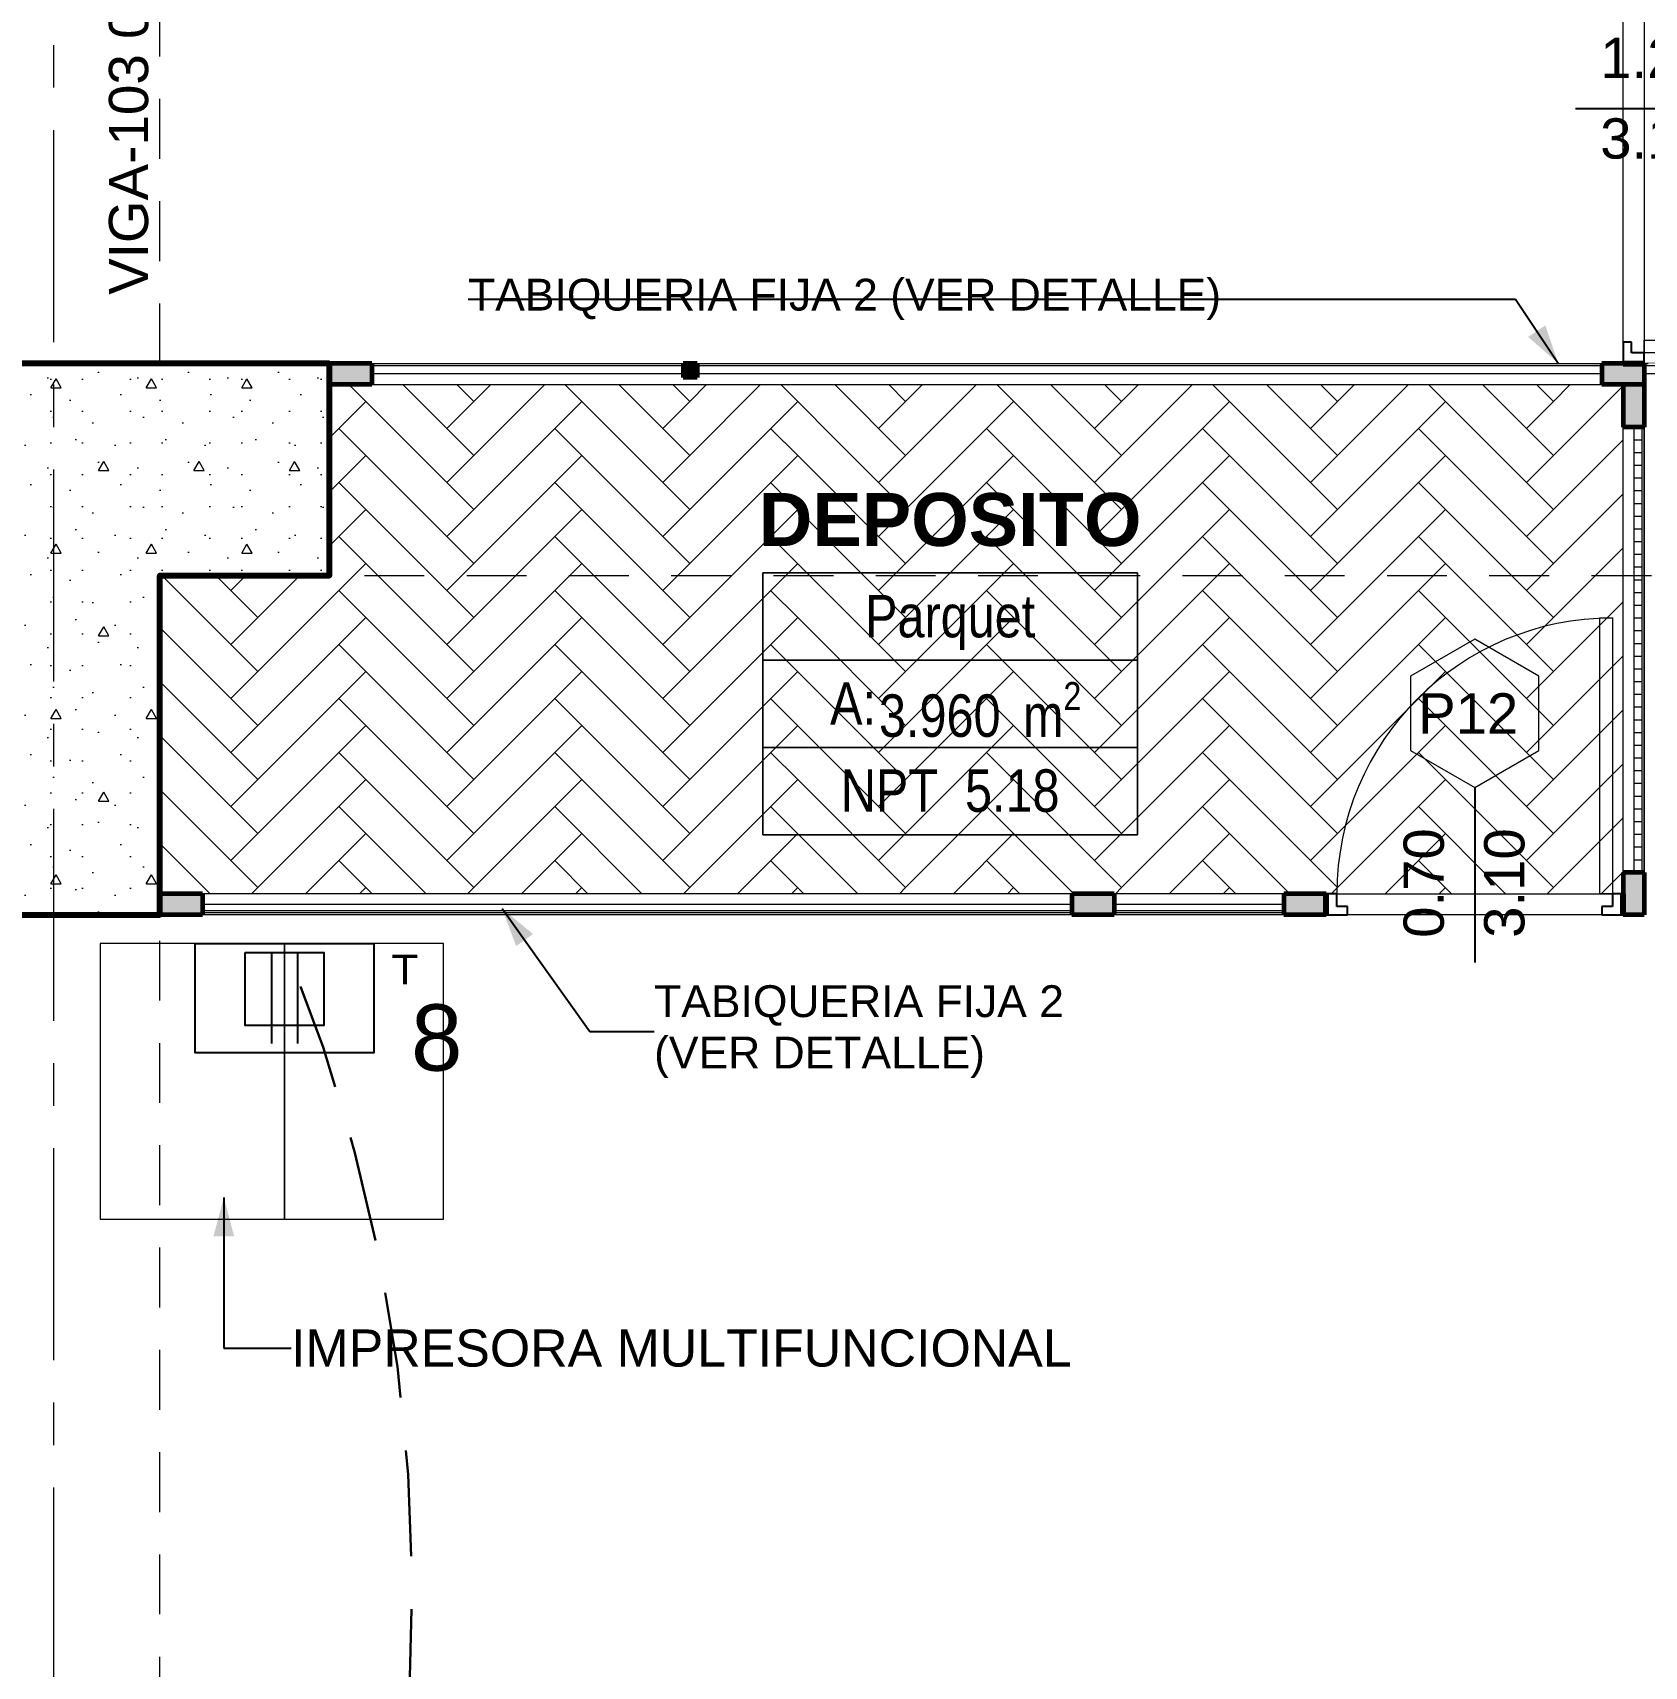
# Model space of a CAD drawing. Header units: inches. Extents: x -19 to 5698, y -728 to 92.
# Drawn here: x 108.77 to 112.57, y 14.328 to 18.18 of the extents above; entities that cross this region are included whole.
import ezdxf

# ---------------------------------------------------------------- set-up
doc = ezdxf.new("R2010")
doc.units = ezdxf.units.IN
doc.header["$MEASUREMENT"] = 0
doc.set_wipeout_variables(frame=1)
doc.header["$PDMODE"] = 1
for name, pattern in [('HIDDEN', [0.375, 0.25, -0.125]), ('Hidden Line', [0.195611, 0.141111, -0.0545]), ('Punto & Raya', [0.65, 0.5, -0.075, 0, -0.075]), ('Wipeout_Contour', [1, 0, -1])]:
    doc.linetypes.add(name, pattern=pattern)
doc.layers.get('0').update_dxf_attribs({"color": 61})
for name, color, linetype, lineweight in [('00 conduct tomacorr', 120, 'HIDDEN', 30), ('00 IE LUZ EMERGENCIA', 253, 'Continuous', 0), ('T.S.', 61, 'Continuous', 25)]:
    doc.layers.add(name, color=color, linetype=linetype, lineweight=lineweight)
for name, color, linetype in [('02 _ ARQ _ ALB _ Ejes Generales', 251, 'Continuous'), ('02 _ ARQ _ ALB _ Mobiliario', 7, 'Continuous'), ('02 _ ARQ _ ALB _ Muros Interiores', 7, 'Continuous'), ('02 _ ARQ _ ZON _ Espacio.3D', 7, 'Continuous'), ('08 _ STR _ EXT _ 06 Columnas', 7, 'Continuous'), ('08 _ STR _ EXT _ 09 Vigas', 251, 'Continuous'), ('Acabado - Muros', 7, 'Continuous'), ('Notas - Etiquetas', 7, 'Continuous')]:
    doc.layers.add(name, color=color, linetype=linetype)
doc.styles.add('Annotative', font='arial.ttf')
doc.styles.add('Estilo_Generado_4', font='swisse.ttf')
doc.styles.add('Estilo_Generado_8', font='arialbd.ttf')
doc.styles.add('Estilo_Generado_9', font='ARIALN.TTF')
doc.dimstyles.new('Estilo_Generado__8', dxfattribs={"dimtxt": 0.18, "dimasz": 0.0912, "dimexe": 0.18, "dimexo": 0.0625, "dimgap": 0, "dimtad": 0, "dimtih": 1, "dimtoh": 1, "dimdec": 4, "dimzin": 0, "dimdsep": 46, "dimcen": 0.09, "dimadec": 0, "dimazin": 0, "dimtfac": 1, "dimtdec": 4, "dimtmove": 0, "dimatfit": 3, "dimldrblk": 'ARROWHEAD_5', "dimfxl": 1, "dimtolj": 1, "dimtzin": 0, "dimarcsym": 0})
pattern_1 = [(0, (92.500015, 6e-09), (0, 0.03), [])]

# ---------------------------------------------------------------- blocks, each defined once
blk = doc.blocks.new('*X19', base_point=(804.059, 0))
at = {"layer": '02 _ ARQ _ ZON _ Espacio.3D', "color": 9, "linetype": 'Continuous', "lineweight": 5}
for p, q in [((821.2417, 17.1828), (821.0745, 17.35)), ((821.369, 17.1828), (821.2018, 17.35)), ((821.369, 17.3101), (821.3291, 17.35)), ((821.4089, 17.35), (821.369, 17.3101)), ((821.5362, 17.35), (821.369, 17.1828)), ((821.7508, 17.1828), (821.5836, 17.35)), ((821.8781, 17.1828), (821.7109, 17.35)), ((821.8781, 17.3101), (821.8382, 17.35)), ((821.9181, 17.35), (821.8781, 17.3101)), ((822.0453, 17.35), (821.8781, 17.1828)), ((822.26, 17.1828), (822.0927, 17.35)), ((822.3872, 17.1828), (822.22, 17.35)), ((822.3872, 17.3101), (822.3473, 17.35)), ((822.4272, 17.35), (822.3872, 17.3101)), ((822.5545, 17.35), (822.3872, 17.1828)), ((822.7691, 17.1828), (822.6019, 17.35)), ((822.8964, 17.1828), (822.7291, 17.35)), ((822.8964, 17.3101), (822.8564, 17.35)), ((822.9363, 17.35), (822.8964, 17.3101)), ((823.0636, 17.35), (822.8964, 17.1828)), ((823.2782, 17.1828), (823.111, 17.35)), ((823.4055, 17.1828), (823.2382, 17.35)), ((823.4055, 17.3101), (823.3655, 17.35)), ((823.4454, 17.35), (823.4055, 17.3101)), ((823.5727, 17.35), (823.4055, 17.1828)), ((823.7873, 17.1828), (823.6201, 17.35)), ((823.9146, 17.1828), (823.7474, 17.35)), ((823.9146, 17.3101), (823.8746, 17.35)), ((823.9545, 17.35), (823.9146, 17.3101)), ((824.079, 17.3472), (823.9146, 17.1828)), ((821.1144, 17.3101), (821.029, 17.2246)), ((821.369, 17.3101), (821.3054, 17.2464)), ((821.6236, 17.3101), (821.4963, 17.1828)), ((821.8781, 17.3101), (821.8145, 17.2464)), ((822.1327, 17.3101), (822.0054, 17.1828)), ((822.3872, 17.3101), (822.3236, 17.2464)), ((822.6418, 17.3101), (822.5145, 17.1828)), ((822.8964, 17.3101), (822.8327, 17.2464)), ((823.1509, 17.3101), (823.0236, 17.1828)), ((823.4055, 17.3101), (823.3418, 17.2464)), ((823.66, 17.3101), (823.5328, 17.1828)), ((823.9146, 17.3101), (823.8509, 17.2464)), ((821.0508, 17.2464), (821.1144, 17.1828)), ((821.5599, 17.2464), (821.6236, 17.1828)), ((822.069, 17.2464), (822.1327, 17.1828)), ((822.5782, 17.2464), (822.6418, 17.1828)), ((823.0873, 17.2464), (823.1509, 17.1828)), ((823.5964, 17.2464), (823.66, 17.1828)), ((824.079, 17.2199), (824.0419, 17.1828)), ((821.1144, 17.1828), (821.029, 17.0973)), ((821.369, 16.9282), (821.1144, 17.1828)), ((821.369, 17.0555), (821.2417, 17.1828)), ((821.369, 17.1828), (821.3054, 17.1191)), ((821.4963, 17.1828), (821.369, 17.0555)), ((821.6236, 17.1828), (821.369, 16.9282)), ((821.8781, 16.9282), (821.6236, 17.1828)), ((821.8781, 17.0555), (821.7508, 17.1828)), ((821.8781, 17.1828), (821.8145, 17.1191)), ((822.0054, 17.1828), (821.8781, 17.0555)), ((822.1327, 17.1828), (821.8781, 16.9282)), ((822.3872, 16.9282), (822.1327, 17.1828)), ((822.3872, 17.0555), (822.26, 17.1828)), ((822.3872, 17.1828), (822.3236, 17.1191)), ((822.5145, 17.1828), (822.3872, 17.0555)), ((822.6418, 17.1828), (822.3872, 16.9282)), ((822.8964, 16.9282), (822.6418, 17.1828)), ((822.8964, 17.0555), (822.7691, 17.1828)), ((822.8964, 17.1828), (822.8327, 17.1191)), ((823.0236, 17.1828), (822.8964, 17.0555)), ((823.1509, 17.1828), (822.8964, 16.9282)), ((823.4055, 16.9282), (823.1509, 17.1828)), ((823.4055, 17.0555), (823.2782, 17.1828)), ((823.4055, 17.1828), (823.3418, 17.1191)), ((823.5328, 17.1828), (823.4055, 17.0555)), ((823.66, 17.1828), (823.4055, 16.9282)), ((823.9146, 16.9282), (823.66, 17.1828)), ((823.9146, 17.0555), (823.7873, 17.1828)), ((823.9146, 17.1828), (823.8509, 17.1191)), ((824.0419, 17.1828), (823.9146, 17.0555)), ((821.369, 16.8009), (821.0508, 17.1191)), ((821.8781, 16.8009), (821.5599, 17.1191)), ((822.3872, 16.8009), (822.069, 17.1191)), ((822.8964, 16.8009), (822.5782, 17.1191)), ((823.4055, 16.8009), (823.0873, 17.1191)), ((823.9146, 16.8009), (823.5964, 17.1191)), ((824.079, 17.0927), (823.9146, 16.9282)), ((821.1144, 17.0555), (821.029, 16.9701)), ((821.369, 17.0555), (821.3054, 16.9919)), ((821.6236, 17.0555), (821.369, 16.8009)), ((821.8781, 17.0555), (821.8145, 16.9919)), ((822.1327, 17.0555), (821.8781, 16.8009)), ((822.3872, 17.0555), (822.3236, 16.9919)), ((822.6418, 17.0555), (822.3872, 16.8009)), ((822.8964, 17.0555), (822.8327, 16.9919)), ((823.1509, 17.0555), (822.8964, 16.8009)), ((823.4055, 17.0555), (823.3418, 16.9919)), ((823.66, 17.0555), (823.4055, 16.8009)), ((823.9146, 17.0555), (823.8509, 16.9919)), ((821.2417, 16.8009), (821.0508, 16.9919)), ((821.7508, 16.8009), (821.5599, 16.9919)), ((822.26, 16.8009), (822.069, 16.9919)), ((822.7691, 16.8009), (822.5782, 16.9919)), ((823.2782, 16.8009), (823.0873, 16.9919)), ((823.7873, 16.8009), (823.5964, 16.9919)), ((824.079, 16.9654), (823.9146, 16.8009)), ((821.1144, 16.9282), (820.9872, 16.8009)), ((821.369, 16.9282), (821.3054, 16.8646)), ((821.6236, 16.9282), (821.4963, 16.8009)), ((821.8781, 16.9282), (821.8145, 16.8646)), ((822.1327, 16.9282), (822.0054, 16.8009)), ((822.3872, 16.9282), (822.3236, 16.8646)), ((822.6418, 16.9282), (822.5145, 16.8009)), ((822.8964, 16.9282), (822.8327, 16.8646)), ((823.1509, 16.9282), (823.0236, 16.8009)), ((823.4055, 16.9282), (823.3418, 16.8646)), ((823.66, 16.9282), (823.5328, 16.8009)), ((823.9146, 16.9282), (823.8509, 16.8646)), ((820.7326, 16.8009), (820.6335, 16.9)), ((820.8599, 16.8009), (820.7608, 16.9)), ((820.8317, 16.9001), (820.7962, 16.8646)), ((820.959, 16.9001), (820.8599, 16.8009)), ((821.0508, 16.8646), (821.1144, 16.8009)), ((821.5599, 16.8646), (821.6236, 16.8009)), ((822.069, 16.8646), (822.1327, 16.8009)), ((822.5782, 16.8646), (822.6418, 16.8009)), ((823.0873, 16.8646), (823.1509, 16.8009)), ((823.5964, 16.8646), (823.66, 16.8009)), ((824.079, 16.8381), (824.0419, 16.8009)), ((820.8599, 16.6737), (820.7326, 16.8009)), ((820.8599, 16.8009), (820.7962, 16.7373)), ((820.9872, 16.8009), (820.8599, 16.6737)), ((821.1144, 16.8009), (820.8599, 16.5464)), ((821.369, 16.5464), (821.1144, 16.8009)), ((821.369, 16.6737), (821.2417, 16.8009)), ((821.369, 16.8009), (821.3054, 16.7373)), ((821.4963, 16.8009), (821.369, 16.6737)), ((821.6236, 16.8009), (821.369, 16.5464)), ((821.8781, 16.5464), (821.6236, 16.8009)), ((821.8781, 16.6737), (821.7508, 16.8009)), ((821.8781, 16.8009), (821.8145, 16.7373)), ((822.0054, 16.8009), (821.8781, 16.6737)), ((822.1327, 16.8009), (821.8781, 16.5464)), ((822.3872, 16.5464), (822.1327, 16.8009)), ((822.3872, 16.6737), (822.26, 16.8009)), ((822.3872, 16.8009), (822.3236, 16.7373)), ((822.5145, 16.8009), (822.3872, 16.6737)), ((822.6418, 16.8009), (822.3872, 16.5464)), ((822.8964, 16.5464), (822.6418, 16.8009)), ((822.8964, 16.6737), (822.7691, 16.8009)), ((822.8964, 16.8009), (822.8327, 16.7373)), ((823.0236, 16.8009), (822.8964, 16.6737)), ((823.1509, 16.8009), (822.8964, 16.5464)), ((823.4055, 16.5464), (823.1509, 16.8009)), ((823.4055, 16.6737), (823.2782, 16.8009)), ((823.4055, 16.8009), (823.3418, 16.7373)), ((823.5328, 16.8009), (823.4055, 16.6737)), ((823.66, 16.8009), (823.4055, 16.5464)), ((823.9146, 16.5464), (823.66, 16.8009)), ((823.9146, 16.6737), (823.7873, 16.8009)), ((823.9146, 16.8009), (823.8509, 16.7373)), ((824.0419, 16.8009), (823.9146, 16.6737)), ((820.8599, 16.5464), (820.629, 16.7773)), ((821.369, 16.4191), (821.0508, 16.7373)), ((821.8781, 16.4191), (821.5599, 16.7373)), ((822.3872, 16.4191), (822.069, 16.7373)), ((822.8964, 16.4191), (822.5782, 16.7373)), ((823.4055, 16.4191), (823.0873, 16.7373)), ((823.9146, 16.4191), (823.5964, 16.7373)), ((824.079, 16.7108), (823.9146, 16.5464)), ((820.8599, 16.4191), (820.629, 16.65)), ((820.8599, 16.6737), (820.7962, 16.61)), ((821.1144, 16.6737), (820.8599, 16.4191)), ((821.369, 16.6737), (821.3054, 16.61)), ((821.6236, 16.6737), (821.369, 16.4191)), ((821.8781, 16.6737), (821.8145, 16.61)), ((822.1327, 16.6737), (821.8781, 16.4191)), ((822.3872, 16.6737), (822.3236, 16.61)), ((822.6418, 16.6737), (822.3872, 16.4191)), ((822.8964, 16.6737), (822.8327, 16.61)), ((823.1509, 16.6737), (822.8964, 16.4191)), ((823.4055, 16.6737), (823.3418, 16.61)), ((823.66, 16.6737), (823.4055, 16.4191)), ((823.9146, 16.6737), (823.8509, 16.61)), ((821.2417, 16.4191), (821.0508, 16.61)), ((821.7508, 16.4191), (821.5599, 16.61)), ((822.26, 16.4191), (822.069, 16.61)), ((822.7691, 16.4191), (822.5782, 16.61)), ((823.2782, 16.4191), (823.0873, 16.61)), ((823.7873, 16.4191), (823.5964, 16.61)), ((824.079, 16.5835), (823.9146, 16.4191)), ((820.7326, 16.4191), (820.629, 16.5227)), ((820.8599, 16.5464), (820.7962, 16.4827)), ((821.1144, 16.5464), (820.9872, 16.4191)), ((821.369, 16.5464), (821.3054, 16.4827)), ((821.6236, 16.5464), (821.4963, 16.4191)), ((821.8781, 16.5464), (821.8145, 16.4827)), ((822.1327, 16.5464), (822.0054, 16.4191)), ((822.3872, 16.5464), (822.3236, 16.4827)), ((822.6418, 16.5464), (822.5145, 16.4191)), ((822.8964, 16.5464), (822.8327, 16.4827)), ((823.1509, 16.5464), (823.0236, 16.4191)), ((823.4055, 16.5464), (823.3418, 16.4827)), ((823.66, 16.5464), (823.5328, 16.4191)), ((823.9146, 16.5464), (823.8509, 16.4827)), ((821.0508, 16.4827), (821.1144, 16.4191)), ((821.5599, 16.4827), (821.6236, 16.4191)), ((822.069, 16.4827), (822.1327, 16.4191)), ((822.5782, 16.4827), (822.6418, 16.4191)), ((823.0873, 16.4827), (823.1509, 16.4191)), ((823.5964, 16.4827), (823.66, 16.4191)), ((824.079, 16.4563), (824.0419, 16.4191)), ((820.8599, 16.2918), (820.7326, 16.4191)), ((820.8599, 16.4191), (820.7962, 16.3555)), ((820.9872, 16.4191), (820.8599, 16.2918)), ((821.1144, 16.4191), (820.8599, 16.1645)), ((821.369, 16.1645), (821.1144, 16.4191)), ((821.369, 16.2918), (821.2417, 16.4191)), ((821.369, 16.4191), (821.3054, 16.3555)), ((821.4963, 16.4191), (821.369, 16.2918)), ((821.6236, 16.4191), (821.369, 16.1645)), ((821.8781, 16.1645), (821.6236, 16.4191)), ((821.8781, 16.2918), (821.7508, 16.4191)), ((821.8781, 16.4191), (821.8145, 16.3555)), ((822.0054, 16.4191), (821.8781, 16.2918)), ((822.1327, 16.4191), (821.8781, 16.1645)), ((822.3872, 16.1645), (822.1327, 16.4191)), ((822.3872, 16.2918), (822.26, 16.4191)), ((822.3872, 16.4191), (822.3236, 16.3555)), ((822.5145, 16.4191), (822.3872, 16.2918)), ((822.6418, 16.4191), (822.3872, 16.1645)), ((822.8964, 16.1645), (822.6418, 16.4191)), ((822.8964, 16.2918), (822.7691, 16.4191)), ((822.8964, 16.4191), (822.8327, 16.3555)), ((823.0236, 16.4191), (822.8964, 16.2918)), ((823.1509, 16.4191), (822.8964, 16.1645)), ((823.4055, 16.1645), (823.1509, 16.4191)), ((823.4055, 16.2918), (823.2782, 16.4191)), ((823.4055, 16.4191), (823.3418, 16.3555)), ((823.5328, 16.4191), (823.4055, 16.2918)), ((823.66, 16.4191), (823.4055, 16.1645)), ((823.9146, 16.1645), (823.66, 16.4191)), ((823.9146, 16.2918), (823.7873, 16.4191)), ((823.9146, 16.4191), (823.8509, 16.3555)), ((824.0419, 16.4191), (823.9146, 16.2918)), ((820.8599, 16.1645), (820.6289, 16.3955)), ((821.2564, 16.1499), (821.0508, 16.3555)), ((821.7655, 16.1499), (821.5599, 16.3555)), ((822.2746, 16.1499), (822.069, 16.3555)), ((822.7837, 16.1499), (822.5782, 16.3555)), ((823.2928, 16.1499), (823.0873, 16.3555)), ((823.802, 16.1499), (823.5964, 16.3555)), ((824.079, 16.329), (823.9146, 16.1645)), ((820.8599, 16.2918), (820.7962, 16.2282)), ((821.1144, 16.2918), (820.9725, 16.1499)), ((821.369, 16.2918), (821.3054, 16.2282)), ((821.6236, 16.2918), (821.4816, 16.1499)), ((821.8781, 16.2918), (821.8145, 16.2282)), ((822.1327, 16.2918), (821.9908, 16.1499)), ((822.3872, 16.2918), (822.3236, 16.2282)), ((822.6418, 16.2918), (822.4999, 16.1499)), ((822.8964, 16.2918), (822.8327, 16.2282)), ((823.1509, 16.2918), (823.009, 16.1499)), ((823.4055, 16.2918), (823.3418, 16.2282)), ((823.66, 16.2918), (823.5181, 16.1499)), ((823.9146, 16.2918), (823.8509, 16.2282)), ((820.7473, 16.1499), (820.6289, 16.2682)), ((821.1291, 16.1499), (821.0508, 16.2282)), ((821.6382, 16.1499), (821.5599, 16.2282)), ((822.1473, 16.1499), (822.069, 16.2282)), ((822.6564, 16.1499), (822.5782, 16.2282)), ((823.1656, 16.1499), (823.0873, 16.2282)), ((823.6747, 16.1499), (823.5964, 16.2282)), ((824.079, 16.2017), (824.0272, 16.1499)), ((820.8599, 16.1645), (820.8452, 16.1499)), ((821.1144, 16.1645), (821.0998, 16.1499)), ((821.369, 16.1645), (821.3544, 16.1499)), ((821.6236, 16.1645), (821.6089, 16.1499)), ((821.8781, 16.1645), (821.8635, 16.1499)), ((822.1327, 16.1645), (822.118, 16.1499)), ((822.3872, 16.1645), (822.3726, 16.1499)), ((822.6418, 16.1645), (822.6271, 16.1499)), ((822.8964, 16.1645), (822.8817, 16.1499)), ((823.1509, 16.1645), (823.1363, 16.1499)), ((823.4055, 16.1645), (823.3908, 16.1499)), ((823.66, 16.1645), (823.6454, 16.1499)), ((823.9146, 16.1645), (823.8999, 16.1499))]:
    blk.add_line(p, q, dxfattribs=at)
for p in [(821.3054, 16.9919), (821.8145, 16.9919), (822.3236, 16.9919), (822.8327, 16.9919), (823.3418, 16.9919), (823.8509, 16.9919), (820.7962, 16.61), (821.3054, 16.61), (821.8145, 16.61), (822.3236, 16.61), (822.8327, 16.61), (823.3418, 16.61), (823.8509, 16.61), (820.7962, 16.2282), (821.3054, 16.2282), (821.8145, 16.2282), (822.3236, 16.2282), (822.8327, 16.2282), (823.3418, 16.2282), (823.8509, 16.2282)]:
    blk.add_point(p, dxfattribs=at)
blk = doc.blocks.new('ARROWHEAD_5')
at = {"linetype": 'Continuous', "lineweight": 0}
blk.add_hatch(color=0, dxfattribs=at).paths.add_polyline_path([(-1, 0.2679), (0, 0), (-1, -0.2679)])
at = {"color": 0, "linetype": 'Continuous', "lineweight": 0}
blk.add_line((0, 0), (-1, 0), dxfattribs=at)
blk = doc.blocks.new('T.S.')
for p, q in [((2755.0914, 1630.1123), (2755.0914, 1629.8975)), ((2755.153, 1630.1123), (2755.153, 1629.8975))]:
    blk.add_line(p, q)
for points in [[(2754.9116, 1630.1338), (2755.3328, 1630.1338), (2755.3328, 1629.8758), (2754.9116, 1629.8758)], [(2755.0298, 1630.1123), (2755.2146, 1630.1123), (2755.2146, 1629.9403), (2755.0298, 1629.9403)]]:
    blk.add_lwpolyline(points, close=True)
at = {"color": 3, "insert": (2755.3768, 1630.1075), "char_height": 0.07, "attachment_point": 1}
blk.add_mtext_dynamic_manual_height_columns('{\\fVerdana|b0|i0|c0|p34;\\C1;T}', width=0.044429, gutter_width=12.5, heights=[0], dxfattribs=at)

msp = doc.modelspace()

# ---------------------------------------------------------------- linework, layer by layer
at = {"layer": '00 conduct tomacorr'}
msp.add_arc((105.6398, 14.5049), 4.0251, 323.8115, 22.3057, dxfattribs=at)
at = {"layer": '02 _ ARQ _ ALB _ Ejes Generales', "color": 251, "linetype": 'Punto & Raya', "lineweight": 13, "true_color": 0x636466}
msp.add_line((108.82, 3.05), (108.82, 44.9), dxfattribs=at)
at = {"layer": '02 _ ARQ _ ALB _ Mobiliario', "color": 175, "linetype": 'Continuous', "lineweight": 13, "flags": 128}
for points in [[(109.3637, 16.0326), (108.9287, 16.0326), (108.9287, 15.3826), (109.3637, 15.3826)], [(109.3637, 16.0326), (109.3637, 15.3826), (109.7387, 15.3826), (109.7387, 16.0326)]]:
    msp.add_lwpolyline(points, close=True, dxfattribs=at)
at = {"layer": '02 _ ARQ _ ALB _ Muros Interiores', "color": 152, "linetype": 'Continuous', "lineweight": 25}
for p, q in [((112.82, 18), (112.4075, 18)), ((112.17, 16.3998), (112.17, 15.9873))]:
    msp.add_line(p, q, dxfattribs=at)
at = {"layer": '02 _ ARQ _ ALB _ Muros Interiores', "color": 165, "linetype": 'Continuous', "lineweight": 25}
for p, q in [((112.54, 17.45), (112.52, 17.45)), ((112.52, 17.45), (112.52, 17.4)), ((112.54, 17.425), (112.54, 17.45)), ((112.57, 17.425), (112.54, 17.425)), ((111.845, 16.1498), (111.82, 16.1498)), ((111.82, 16.1498), (111.82, 16.0998)), ((111.845, 16.1198), (111.845, 16.1498)), ((112.52, 16.1498), (112.495, 16.1498)), ((112.495, 16.1498), (112.495, 16.1198)), ((112.52, 16.0998), (112.52, 16.1498)), ((111.82, 16.0998), (111.87, 16.0998)), ((111.87, 16.1198), (111.845, 16.1198)), ((111.87, 16.0998), (111.87, 16.1198)), ((112.495, 16.1198), (112.47, 16.1198)), ((112.47, 16.1198), (112.47, 16.0998)), ((112.47, 16.0998), (112.52, 16.0998))]:
    msp.add_line(p, q, dxfattribs=at)
at = {"layer": '02 _ ARQ _ ALB _ Muros Interiores', "color": 165, "linetype": 'Continuous', "lineweight": 15}
for p, q in [((112.57, 17.425), (112.57, 17.455)), ((112.57, 17.455), (113.72, 17.455)), ((113.72, 17.425), (112.57, 17.425)), ((112.465, 16.1498), (112.465, 16.7998)), ((112.465, 16.7998), (112.495, 16.7998)), ((112.495, 16.7998), (112.495, 16.1498)), ((112.495, 16.1498), (112.465, 16.1498))]:
    msp.add_line(p, q, dxfattribs=at)
at = {"layer": '02 _ ARQ _ ALB _ Muros Interiores', "color": 7, "linetype": 'Continuous', "lineweight": 80}
for p, q in [((111.82, 16.0998), (111.82, 16.1498)), ((111.82, 16.0998), (111.82, 16.1498)), ((111.82, 16.0998), (111.82, 16.1498)), ((112.52, 16.0998), (112.52, 16.1498)), ((112.52, 16.0998), (112.52, 16.1498)), ((112.52, 16.0998), (112.52, 16.1498))]:
    msp.add_line(p, q, dxfattribs=at)
at = {"layer": '02 _ ARQ _ ALB _ Muros Interiores', "color": 251, "linetype": 'Continuous', "lineweight": 13, "flags": 128}
msp.add_lwpolyline([(112.17, 16.7498), (112.0185, 16.6623), (112.0185, 16.4873), (112.17, 16.3998), (112.3216, 16.4873), (112.3216, 16.6623)], close=True, dxfattribs=at)
at = {"layer": '02 _ ARQ _ ALB _ Muros Interiores', "color": 165, "linetype": 'Continuous', "lineweight": 15}
for centre, radius, start, end in [((112.57, 17.425), 1.15, 0, 90), ((112.495, 16.1498), 0.65, 90, 180)]:
    msp.add_arc(centre, radius, start, end, dxfattribs=at)
at = {"layer": '02 _ ARQ _ ZON _ Espacio.3D', "color": 251, "linetype": 'Continuous', "lineweight": 13}
for p, q in [((111.375, 16.9061), (110.4916, 16.9061)), ((110.4916, 16.9061), (110.4916, 16.2885)), ((110.4916, 16.9061), (111.375, 16.9061)), ((110.4916, 16.7002), (110.4916, 16.9061)), ((111.375, 16.2885), (111.375, 16.9061)), ((111.375, 16.9061), (111.375, 16.7002)), ((111.375, 16.7002), (110.4916, 16.7002)), ((110.4916, 16.7002), (111.375, 16.7002)), ((110.4916, 16.4943), (110.4916, 16.7002)), ((111.375, 16.7002), (111.375, 16.4943)), ((111.375, 16.4943), (110.4916, 16.4943)), ((110.4916, 16.4943), (111.375, 16.4943)), ((110.4916, 16.2885), (110.4916, 16.4943)), ((111.375, 16.4943), (111.375, 16.2885)), ((110.4916, 16.2885), (111.375, 16.2885)), ((111.375, 16.2885), (110.4916, 16.2885))]:
    msp.add_line(p, q, dxfattribs=at)
at = {"layer": '02 _ ARQ _ ZON _ Espacio.3D', "color": 254, "linetype": 'Continuous', "lineweight": 0, "flags": 128}
for points in [[(100.8201, 17.4), (112.52, 17.4), (112.52, 29.6999), (100.82, 29.7), (100.82, 27.9653), (102.07, 27.9653), (102.07, 27.7902), (100.82, 27.7902)], [(104.8201, 17.35), (104.8201, 6.45), (117.6487, 6.4499), (117.6487, 7.7), (117.7931, 7.7), (117.793, 6.45), (122.1232, 6.45), (122.1232, 7.7), (122.57, 7.7), (122.57, 16.9), (122.57, 17.4), (116.67, 17.4), (116.67, 16.9), (116.07, 16.9), (116.07, 16.2999), (115.57, 16.2999), (115.57, 17.4), (112.57, 17.4), (112.57, 16.0999), (108.57, 16.0998), (108.57, 17.35)]]:
    msp.add_lwpolyline(points, close=True, dxfattribs=at)
msp.add_lwpolyline([(112.57, 29.7), (112.57, 17.4), (137.07, 17.4)], dxfattribs=at)
at = {"layer": '02 _ ARQ _ ZON _ Espacio.3D', "color": 9, "linetype": 'Continuous', "lineweight": 5, "flags": 128}
msp.add_lwpolyline([(109.47, 16.9001), (109.07, 16.9), (109.0699, 16.1499), (112.52, 16.1499), (112.52, 17.35), (109.47, 17.35)], close=True, dxfattribs=at)
at = {"layer": '08 _ STR _ EXT _ 09 Vigas', "color": 251, "linetype": 'Hidden Line', "lineweight": 13, "true_color": 0x636466}
for p, q in [((109.07, 17.4), (109.07, 29.7)), ((109.07, 7.7), (109.07, 16.9))]:
    msp.add_line(p, q, dxfattribs=at)
at = {"layer": 'Acabado - Muros', "color": 7, "linetype": 'Continuous', "lineweight": 60}
for p, q in [((109.47, 17.4), (109.47, 17.35)), ((112.57, 17.35), (112.52, 17.35)), ((109.07, 16.1498), (109.07, 16.0998)), ((111.82, 16.1498), (111.82, 16.0998)), ((112.57, 16.0998), (112.52, 16.0998))]:
    msp.add_line(p, q, dxfattribs=at)

# ---------------------------------------------------------------- block references
at = {"layer": '02 _ ARQ _ ZON _ Espacio.3D', "color": 5, "linetype": 'Continuous', "lineweight": 25}
msp.add_blockref('*X19', (92.5, 0), dxfattribs=at)
at = {"layer": 'T.S.'}
msp.add_blockref('T.S.', (-2645.7585, -1614.1012), dxfattribs=at)

# ---------------------------------------------------------------- texts
at = {"layer": '00 IE LUZ EMERGENCIA', "style": 'Annotative'}
msp.add_attdef('8', (109.6619, 15.7327), '', height=0.1562, dxfattribs=at)
at = {"layer": '02 _ ARQ _ ALB _ Muros Interiores', "color": 5, "lineweight": 25, "char_height": 0.095, "attachment_point": 7, "style": 'Estilo_Generado_4'}
for s, insert in [('\\A1;{\\pql;\\pt0;\\fSwis721 Ex BT|b0|i0|c0|p34;1.20\\fSwis721 Ex BT|b0|i0|c0|p34;\\A1{\\H.66x;\\S^  ;}\\fSwis721 Ex BT|b0|i0|c0|p34;\\fSwis721 Ex BT|b0|i0|c0|p34;}', (112.466, 18.045)), ('\\A1;{\\pql;\\pt0;\\fSwis721 Ex BT|b0|i0|c0|p34;3.10\\fSwis721 Ex BT|b0|i0|c0|p34;\\A1{\\H.66x;\\S^  ;}\\fSwis721 Ex BT|b0|i0|c0|p34;\\fSwis721 Ex BT|b0|i0|c0|p34;}', (112.466, 17.855)), ('\\A1;{\\pql;\\pt0;\\fSwis721 Ex BT|b0|i0|c0|p34;P12\\fSwis721 Ex BT|b0|i0|c0|p34;\\fSwis721 Ex BT|b0|i0|c0|p34;\\fSwis721 Ex BT|b0|i0|c0|p34;}', (112.0367, 16.5273))]:
    msp.add_mtext(s, dxfattribs=dict(at, insert=insert))
at = {"layer": '02 _ ARQ _ ALB _ Muros Interiores', "color": 5, "lineweight": 25, "char_height": 0.095, "attachment_point": 7, "rotation": 90, "style": 'Estilo_Generado_4'}
for s, insert in [('\\A1;{\\pql;\\pt0;\\fSwis721 Ex BT|b0|i0|c0|p34;0.70\\fSwis721 Ex BT|b0|i0|c0|p34;\\A1{\\H.66x;\\S^  ;}\\fSwis721 Ex BT|b0|i0|c0|p34;\\fSwis721 Ex BT|b0|i0|c0|p34;}', (112.125, 16.0458)), ('\\A1;{\\pql;\\pt0;\\fSwis721 Ex BT|b0|i0|c0|p34;3.10\\fSwis721 Ex BT|b0|i0|c0|p34;\\A1{\\H.66x;\\S^  ;}\\fSwis721 Ex BT|b0|i0|c0|p34;\\fSwis721 Ex BT|b0|i0|c0|p34;}', (112.315, 16.0458))]:
    msp.add_mtext(s, dxfattribs=dict(at, insert=insert))
at = {"layer": '02 _ ARQ _ ZON _ Espacio.3D', "color": 251, "lineweight": 25, "attachment_point": 2}
for s, insert, char_height, style in [('\\A1;{\\pqc;\\pt0;\\fArial|b1|i0|c0|p34;DEPOSITO}', (110.9333, 17.0945), 0.125, 'Estilo_Generado_8'), ('\\A1;{\\pqc;\\pt0;\\fArial Narrow|b0|i0|c0|p34;Parquet}', (110.9333, 16.8542), 0.1, 'Estilo_Generado_9'), ('\\A1;{\\pqc;\\pt0;\\fArial Narrow|b0|i0|c0|p34;A: }', (110.7042, 16.6484), 0.1, 'Estilo_Generado_9'), ('\\A1;{\\pqc;\\pt0,0.3;\\fArial Narrow|b0|i0|c0|p34;3.960\\fArial Narrow|b0|i0|c0|p34;\\A1{\\H.66x;\\S^  ;}\\fArial Narrow|b0|i0|c0|p34; m\\fArial Narrow|b0|i0|c0|p34;\\A1{\\H.66x;\\S2^  ;}}', (111.0039, 16.6488), 0.1, 'Estilo_Generado_9'), ('\\A1;{\\pqc;\\pt0;\\fArial Narrow|b0|i0|c0|p34;NPT  5.18}', (110.9333, 16.4429), 0.1, 'Estilo_Generado_9')]:
    msp.add_mtext(s, dxfattribs=dict(at, insert=insert, char_height=char_height, style=style))
at = {"layer": 'Notas - Etiquetas', "color": 171, "linetype": 'Continuous', "lineweight": 13, "insert": (109.0435, 17.5616), "char_height": 0.0925, "attachment_point": 7, "rotation": 90, "style": 'Estilo_Generado_4'}
msp.add_mtext('\\A1;{\\pql;\\fSwis721 Ex BT|b0|i0|c0|p34;VIGA-103\\fSwis721 Ex BT|b0|i0|c0|p34; \\fSwis721 Ex BT|b0|i0|c0|p34;0.90\\fSwis721 Ex BT|b0|i0|c0|p34;x\\fSwis721 Ex BT|b0|i0|c0|p34;0.50\\fSwis721 Ex BT|b0|i0|c0|p34;m}', dxfattribs=at)
at = {"layer": 'Notas - Etiquetas', "color": 171, "linetype": 'Continuous', "lineweight": 13, "insert": (109.7965, 17.5507), "char_height": 0.075, "attachment_point": 4, "style": 'Estilo_Generado_4'}
msp.add_mtext('\\A1;{\\pql;\\fSwis721 Ex BT|b0|i0|c0|p34;TABIQUERIA FIJA 2 (VER DETALLE)\\fSwis721 Ex BT|b0|i0|c0|p34; }', dxfattribs=at)
at = {"layer": 'Notas - Etiquetas', "color": 171, "linetype": 'Continuous', "lineweight": 13, "insert": (110.2352, 15.8246), "char_height": 0.075, "width": 0.997282, "attachment_point": 4, "rotation": 0, "line_spacing_factor": 0.969465, "style": 'Estilo_Generado_4'}
msp.add_mtext('\\A1;{\\pql;\\fSwis721 Ex BT|b0|i0|c0|p34;TABIQUERIA FIJA 2 (VER DETALLE)\\fSwis721 Ex BT|b0|i0|c0|p34; }', dxfattribs=at)
at = {"layer": 'Notas - Etiquetas', "color": 5, "linetype": 'Continuous', "lineweight": 35, "insert": (109.3793, 15.0782), "char_height": 0.0875, "attachment_point": 4, "style": 'Estilo_Generado_4'}
msp.add_mtext('\\A1;{\\pql;\\fSwis721 Ex BT|b0|i0|c0|p34;IMPRESORA MULTIFUNCIONAL}', dxfattribs=at)

# ---------------------------------------------------------------- leaders
at = {"layer": 'Notas - Etiquetas', "color": 144, "linetype": 'Continuous', "lineweight": 13, "annotation_type": 0, "has_hookline": 1, "hookline_direction": 0, "text_width": 2.0495}
msp.add_leader([(109.2206, 15.4334), (109.2206, 15.0782), (109.3793, 15.0782)], dimstyle='Estilo_Generado__8', dxfattribs=at)

# ---------------------------------------------------------------- next in the draw order: wipeouts: each hides what was drawn before it
at = {"color": 254, "linetype": 'Wipeout_Contour', "lineweight": 0, "ltscale": 4937.685961}
msp.add_wipeout([(110.32, 17.367), (110.32, 17.35), (112.47, 17.35), (112.47, 17.4), (110.3365, 17.4), (110.3365, 17.367)], dxfattribs=at).dxf.layer = 'Acabado - Muros'
at = {"color": 254, "linetype": 'Wipeout_Contour', "lineweight": 0, "ltscale": 3297.09614}
msp.add_wipeout([(112.57, 17.25), (112.52, 17.25), (112.52, 16.1998), (112.57, 16.1998)], dxfattribs=at).dxf.layer = 'Acabado - Muros'
at = {"color": 254, "linetype": 'Wipeout_Contour', "lineweight": 0, "ltscale": 3287.649359}
msp.add_wipeout([(111.22, 16.1498), (109.17, 16.1498), (109.17, 16.0998), (111.22, 16.0998)], dxfattribs=at).dxf.layer = 'Acabado - Muros'
at = {"color": 254, "linetype": 'Wipeout_Contour', "lineweight": 0, "ltscale": 3292.948409}
msp.add_wipeout([(111.32, 16.1498), (111.32, 16.0998), (111.72, 16.0998), (111.72, 16.1498)], dxfattribs=at).dxf.layer = 'Acabado - Muros'

# ---------------------------------------------------------------- next in the draw order: linework, layer by layer
at = {"layer": 'Acabado - Muros', "color": 7, "linetype": 'Continuous', "lineweight": 60}
for p, q in [((112.52, 17.35), (112.52, 17.25)), ((112.52, 16.1998), (112.52, 16.0998)), ((109.17, 16.1498), (109.07, 16.1498)), ((111.32, 16.1498), (111.22, 16.1498)), ((111.82, 16.1498), (111.72, 16.1498))]:
    msp.add_line(p, q, dxfattribs=at)
at = {"layer": 'Acabado - Muros', "color": 251, "linetype": 'Continuous', "lineweight": 13, "flags": 128}
for points in [[(112.52, 16.1998), (112.52, 17.25)], [(112.57, 16.1998), (112.57, 17.25)], [(111.22, 16.1498), (109.17, 16.1498)], [(111.72, 16.1498), (111.32, 16.1498)], [(111.22, 16.0998), (109.17, 16.0998)], [(111.72, 16.0998), (111.32, 16.0998)]]:
    msp.add_lwpolyline(points, dxfattribs=at)

# ---------------------------------------------------------------- next in the draw order: wipeouts: each hides what was drawn before it
at = {"color": 254, "linetype": 'Wipeout_Contour', "lineweight": 0, "ltscale": 4929.881045}
msp.add_wipeout([(109.57, 17.35), (110.32, 17.35), (110.32, 17.367), (110.3035, 17.367), (110.3035, 17.4), (109.57, 17.4)], dxfattribs=at).dxf.layer = 'Acabado - Muros'

# ---------------------------------------------------------------- next in the draw order: linework, layer by layer
at = {"layer": 'Acabado - Muros', "color": 7, "linetype": 'Continuous', "lineweight": 60}
msp.add_line((109.57, 17.35), (109.47, 17.35), dxfattribs=at)
at = {"layer": 'Acabado - Muros', "color": 251, "linetype": 'Continuous', "lineweight": 13, "flags": 128}
for points in [[(109.57, 17.4), (110.3035, 17.4)], [(110.3365, 17.4), (112.47, 17.4)], [(109.57, 17.35), (110.32, 17.35), (112.47, 17.35)]]:
    msp.add_lwpolyline(points, dxfattribs=at)

# ---------------------------------------------------------------- next in the draw order: wipeouts: each hides what was drawn before it
at = {"color": 254, "linetype": 'Wipeout_Contour', "lineweight": 0, "ltscale": 3297.136129}
msp.add_wipeout([(112.565, 17.25), (112.545, 17.25), (112.545, 16.1998), (112.565, 16.1998)], dxfattribs=at).dxf.layer = 'Acabado - Muros'
at = {"color": 254, "linetype": 'Wipeout_Contour', "lineweight": 0, "ltscale": 3287.648573}
msp.add_wipeout([(109.17, 16.1048), (111.22, 16.1048), (111.22, 16.1248), (109.17, 16.1248)], dxfattribs=at).dxf.layer = 'Acabado - Muros'
at = {"color": 254, "linetype": 'Wipeout_Contour', "lineweight": 0, "ltscale": 3292.947625}
msp.add_wipeout([(111.32, 16.1048), (111.72, 16.1048), (111.72, 16.1248), (111.32, 16.1248)], dxfattribs=at).dxf.layer = 'Acabado - Muros'

# ---------------------------------------------------------------- next in the draw order: hatches: boundary and pattern name
at = {"layer": '08 _ STR _ EXT _ 06 Columnas', "linetype": 'Continuous', "lineweight": 9}
h = msp.add_hatch(dxfattribs=at)
h.set_pattern_fill('HORMIGÓN_EN_MASA_0002', style=0, pattern_type=2)
h.set_pattern_definition([(0, (92.5, 6e-09), (0, 0.3897114), [0.024375, -0.200625]), (0, (92.6125, 0.19486), (0, 0.3897114), [0.024375, -0.200625]), (60, (92.5, 6e-09), (-0.3375, 0.194856), [0.024375, -0.200625]), (60, (92.725, 6e-09), (-0.3375, 0.194856), [0.024375, -0.200625]), (120, (92.5244, 6e-09), (0.3375, 0.194856), [0.024375, -0.200625]), (120, (92.7494, 6e-09), (0.3375, 0.194856), [0.024375, -0.200625]), (0, (92.500015, 0.0375), (0, 0.075), [0, -0.075, 0, -0.1125]), (45, (92.537515, 0.0375), (-0.053033, 0.053033), [0, -0.05625, 0, -0.09375])])
h.paths.add_polyline_path([(109.47, 17.4), (108.57, 17.4), (108.57, 16.0998), (109.07, 16.0999), (109.07, 16.9), (109.47, 16.9001)])
at = {"layer": 'Acabado - Muros', "linetype": 'Continuous', "lineweight": 0}
for points in [[(112.57, 17.25), (112.57, 17.35), (112.52, 17.35), (112.52, 17.25)], [(112.57, 16.1998), (112.52, 16.1998), (112.52, 16.0998), (112.57, 16.0998)], [(109.17, 16.0998), (109.17, 16.1498), (109.07, 16.1498), (109.07, 16.0998)], [(111.22, 16.1498), (111.22, 16.0998), (111.32, 16.0998), (111.32, 16.1498)], [(111.72, 16.0998), (111.82, 16.0998), (111.82, 16.1498), (111.72, 16.1498)]]:
    msp.add_hatch(color=254, dxfattribs=at).paths.add_polyline_path(points)
h = msp.add_hatch(dxfattribs=at)
h.set_pattern_fill('CONTRACHAPADO_0002', color=254, style=0, pattern_type=2)
h.set_pattern_definition(pattern_1)
h.paths.add_polyline_path([(112.565, 17.25), (112.545, 17.25), (112.545, 16.1998), (112.565, 16.1998)])
h = msp.add_hatch(dxfattribs=at)
h.set_pattern_fill('CONTRACHAPADO_0002', color=254, style=0, pattern_type=2)
h.set_pattern_definition(pattern_1)
h.paths.add_polyline_path([(109.17, 16.1048), (111.22, 16.1048), (111.22, 16.1248), (109.17, 16.1248)])
h = msp.add_hatch(dxfattribs=at)
h.set_pattern_fill('CONTRACHAPADO_0002', color=254, style=0, pattern_type=2)
h.set_pattern_definition(pattern_1)
h.paths.add_polyline_path([(111.32, 16.1048), (111.72, 16.1048), (111.72, 16.1248), (111.32, 16.1248)])

# ---------------------------------------------------------------- next in the draw order: linework, layer by layer
at = {"layer": '08 _ STR _ EXT _ 06 Columnas', "color": 7, "linetype": 'Continuous', "lineweight": 80, "flags": 128}
msp.add_lwpolyline([(109.47, 17.4), (108.57, 17.4), (108.57, 16.0998), (109.07, 16.0999), (109.07, 16.9), (109.47, 16.9001)], close=True, dxfattribs=at)
at = {"layer": '08 _ STR _ EXT _ 09 Vigas', "color": 251, "linetype": 'Hidden Line', "lineweight": 13, "true_color": 0x636466}
msp.add_line((109.07, 16.9), (115.57, 16.9), dxfattribs=at)
at = {"layer": 'Acabado - Muros', "color": 7, "linetype": 'Continuous', "lineweight": 60}
for p, q in [((112.57, 17.35), (112.57, 17.25)), ((112.57, 17.25), (112.52, 17.25)), ((112.57, 16.1998), (112.52, 16.1998)), ((112.57, 16.1998), (112.57, 16.0998)), ((109.17, 16.1498), (109.17, 16.0998)), ((111.22, 16.1498), (111.22, 16.0998)), ((111.32, 16.1498), (111.32, 16.0998)), ((111.72, 16.1498), (111.72, 16.0998)), ((109.17, 16.0998), (109.07, 16.0998)), ((111.32, 16.0998), (111.22, 16.0998)), ((111.82, 16.0998), (111.72, 16.0998))]:
    msp.add_line(p, q, dxfattribs=at)
at = {"layer": 'Acabado - Muros', "color": 7, "linetype": 'Continuous', "lineweight": 13, "flags": 128}
for points in [[(112.565, 17.25), (112.545, 17.25), (112.545, 16.1998), (112.565, 16.1998)], [(109.17, 16.1048), (109.17, 16.1248), (111.22, 16.1248), (111.22, 16.1048)], [(111.32, 16.1048), (111.32, 16.1248), (111.72, 16.1248), (111.72, 16.1048)]]:
    msp.add_lwpolyline(points, close=True, dxfattribs=at)

# ---------------------------------------------------------------- next in the draw order: leaders
at = {"layer": 'Notas - Etiquetas', "color": 144, "linetype": 'Continuous', "lineweight": 13, "annotation_type": 0, "has_hookline": 1, "hookline_direction": 0, "text_width": 0.965, "horizontal_direction": (1, 1e-06, 0)}
msp.add_leader([(109.8769, 16.1148), (110.0833, 15.8246), (110.2352, 15.8246)], dimstyle='Estilo_Generado__8', dxfattribs=at)

# ---------------------------------------------------------------- next in the draw order: wipeouts: each hides what was drawn before it
at = {"color": 254, "linetype": 'Wipeout_Contour', "lineweight": 0, "ltscale": 3286.719405}
msp.add_wipeout([(110.3035, 17.395), (109.57, 17.395), (109.57, 17.375), (110.3035, 17.375)], dxfattribs=at).dxf.layer = 'Acabado - Muros'
at = {"color": 254, "linetype": 'Wipeout_Contour', "lineweight": 0, "ltscale": 3292.584093}
msp.add_wipeout([(112.47, 17.395), (110.3365, 17.395), (110.3365, 17.375), (112.47, 17.375)], dxfattribs=at).dxf.layer = 'Acabado - Muros'

# ---------------------------------------------------------------- next in the draw order: hatches: boundary and pattern name
at = {"layer": 'Acabado - Muros', "linetype": 'Continuous', "lineweight": 0}
for points in [[(109.57, 17.4), (109.47, 17.4), (109.47, 17.35), (109.57, 17.35)], [(110.3365, 17.367), (110.3365, 17.4), (110.3035, 17.4), (110.3035, 17.367)]]:
    msp.add_hatch(color=254, dxfattribs=at).paths.add_polyline_path(points)

# ---------------------------------------------------------------- next in the draw order: linework, layer by layer
at = {"layer": 'Acabado - Muros', "color": 7, "linetype": 'Continuous', "lineweight": 60}
for p, q in [((109.57, 17.4), (109.47, 17.4)), ((109.57, 17.4), (109.57, 17.35)), ((110.3365, 17.4), (110.3035, 17.4)), ((110.3035, 17.4), (110.3035, 17.367)), ((110.3365, 17.4), (110.3365, 17.367)), ((112.47, 17.4), (112.47, 17.35)), ((110.3365, 17.367), (110.3035, 17.367))]:
    msp.add_line(p, q, dxfattribs=at)
at = {"layer": 'Acabado - Muros', "color": 7, "linetype": 'Continuous', "lineweight": 13, "flags": 128}
for points in [[(110.3035, 17.395), (110.3035, 17.375), (109.57, 17.375), (109.57, 17.395)], [(112.47, 17.395), (112.47, 17.375), (110.3365, 17.375), (110.3365, 17.395)]]:
    msp.add_lwpolyline(points, close=True, dxfattribs=at)

# ---------------------------------------------------------------- next in the draw order: leaders
at = {"layer": 'Notas - Etiquetas', "color": 144, "linetype": 'Continuous', "lineweight": 13, "annotation_type": 0, "has_hookline": 1, "hookline_direction": 1, "text_width": 1.9482}
msp.add_leader([(112.367, 17.4), (112.2666, 17.5507), (109.7965, 17.5507)], dimstyle='Estilo_Generado__8', dxfattribs=at)

# ---------------------------------------------------------------- next in the draw order: wipeouts: each hides what was drawn before it
at = {"color": 254, "linetype": 'Wipeout_Contour', "lineweight": 0, "ltscale": 4953.447183}
msp.add_wipeout([(114.7035, 17.4), (112.57, 17.4), (112.57, 17.35), (114.72, 17.35), (114.72, 17.367), (114.7035, 17.367)], dxfattribs=at).dxf.layer = 'Acabado - Muros'

# ---------------------------------------------------------------- next in the draw order: hatches: boundary and pattern name
at = {"layer": 'Acabado - Muros', "linetype": 'Continuous', "lineweight": 0}
msp.add_hatch(color=254, dxfattribs=at).paths.add_polyline_path([(112.57, 17.35), (112.57, 17.4), (112.47, 17.4), (112.47, 17.35)])

# ---------------------------------------------------------------- next in the draw order: linework, layer by layer
at = {"layer": '02 _ ARQ _ ALB _ Muros Interiores', "color": 165, "linetype": 'Continuous', "lineweight": 25}
for p, q in [((112.57, 17.4), (112.57, 17.425)), ((112.52, 17.4), (112.57, 17.4))]:
    msp.add_line(p, q, dxfattribs=at)
at = {"layer": '02 _ ARQ _ ALB _ Muros Interiores', "color": 7, "linetype": 'Continuous', "lineweight": 80}
msp.add_line((112.52, 17.4), (112.57, 17.4), dxfattribs=at)
msp.add_line((112.52, 17.4), (112.57, 17.4), dxfattribs=at)
msp.add_line((112.52, 17.4), (112.57, 17.4), dxfattribs=at)
at = {"layer": '08 _ STR _ EXT _ 09 Vigas', "color": 251, "linetype": 'Hidden Line', "lineweight": 13, "true_color": 0x636466}
msp.add_line((102.07, 17.4), (122.57, 17.4), dxfattribs=at)
at = {"layer": 'Acabado - Muros', "color": 7, "linetype": 'Continuous', "lineweight": 60}
for p, q in [((112.57, 17.4), (112.47, 17.4)), ((112.57, 17.4), (112.57, 17.35)), ((112.57, 17.35), (112.47, 17.35))]:
    msp.add_line(p, q, dxfattribs=at)
at = {"layer": 'Acabado - Muros', "color": 7, "linetype": 'Continuous', "lineweight": 13, "flags": 128}
msp.add_lwpolyline([(114.7035, 17.395), (114.7035, 17.375), (112.57, 17.375), (112.57, 17.395)], close=True, dxfattribs=at)

doc.saveas('drawing.dxf')
